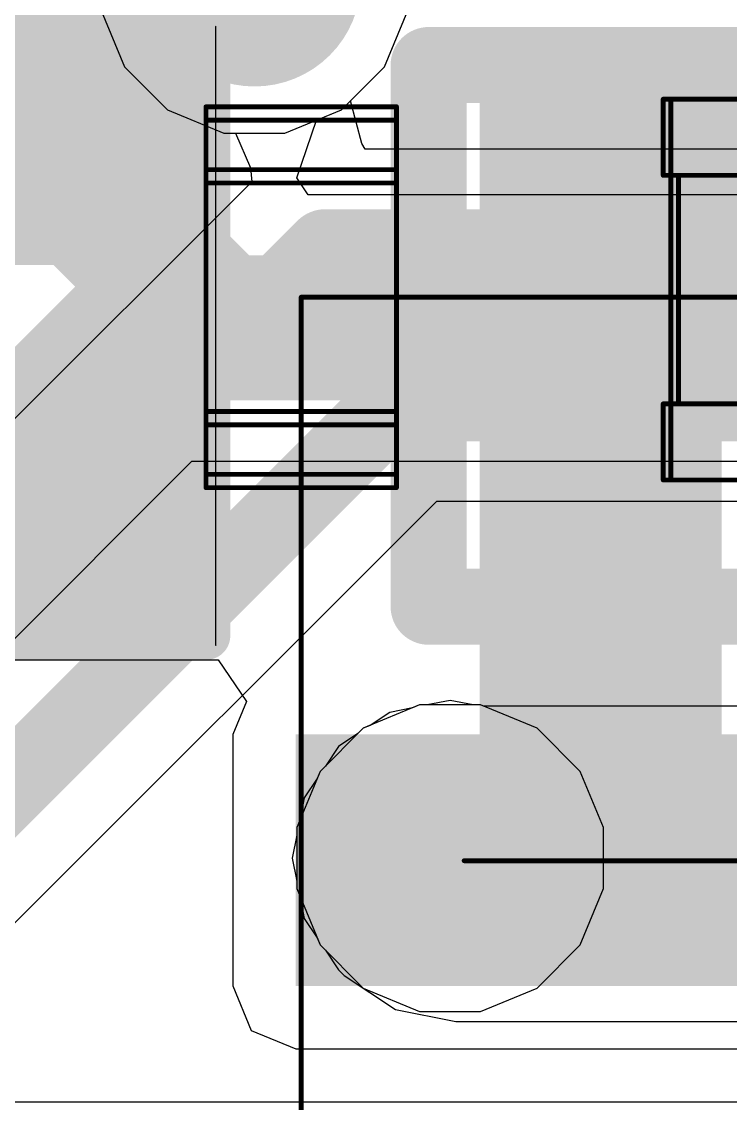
# Model space of a CAD drawing. Header units: inches. Extents: x 0 to 323, y -26 to 38.
# Drawn here: x 11.016 to 12.875, y 0.2 to 3.041 of the extents above; entities that cross this region are included whole.
import ezdxf

# ---------------------------------------------------------------- set-up
doc = ezdxf.new("R2010")
doc.units = ezdxf.units.IN
for name, color, linetype in [('Bottom Layer', 5, 'Continuous'), ('Bottom Solder', 6, 'Continuous'), ('Drill Drawing', 1, 'Continuous'), ('GND', 76, 'Continuous'), ('Mechanical 3', 76, 'Continuous'), ('Power', 16, 'Continuous'), ('Top Layer', 1, 'Continuous'), ('Top Overlay', 2, 'Continuous'), ('Top Paste', 8, 'Continuous'), ('Top Solder', 216, 'Continuous'), ('Via Holes', 16, 'Continuous')]:
    doc.layers.add(name, color=color, linetype=linetype)

# ---------------------------------------------------------------- blocks, each defined once
blk = doc.blocks.new('R___0402_24')
at = {"layer": 'Top Layer'}
for points in [[(-0.6985, -0.3175), (-0.6985, 0.3175), (-0.2413, 0.3175), (-0.2413, -0.3175)], [(0.2413, -0.3175), (0.2413, 0.3175), (0.6985, 0.3175), (0.6985, -0.3175)]]:
    blk.add_hatch(color=1, dxfattribs=at).paths.add_polyline_path(points)
at = {"layer": 'Top Paste'}
for points in [[(-0.6985, -0.3175), (-0.6985, 0.3175), (-0.2413, 0.3175), (-0.2413, -0.3175)], [(0.2413, -0.3175), (0.2413, 0.3175), (0.6985, 0.3175), (0.6985, -0.3175)]]:
    blk.add_hatch(color=8, dxfattribs=at).paths.add_polyline_path(points)
at = {"layer": 'Top Solder'}
for points in [[(-0.7535, -0.3725), (-0.7535, 0.3725), (-0.1863, 0.3725), (-0.1863, -0.3725)], [(0.1863, -0.3725), (0.1863, 0.3725), (0.7535, 0.3725), (0.7535, -0.3725)]]:
    blk.add_hatch(color=216, dxfattribs=at).paths.add_polyline_path(points)
at = {"layer": 'Top Overlay'}
for points in [[(-0.7874, 0.4064, 0.127, 0.127, 0), (-0.7874, -0.4064, 0.127, 0.127, 0)], [(-0.7874, 0.4064, 0.127, 0.127, 0), (0.7874, 0.4064, 0.127, 0.127, 0)], [(0.7874, 0.4064, 0.127, 0.127, 0), (0.7874, -0.4064, 0.127, 0.127, 0)], [(-0.7874, -0.4064, 0.127, 0.127, 0), (0.7874, -0.4064, 0.127, 0.127, 0)], [(-0.8128, -0.4318, 0.00323, 0.00323, 0), (0.8128, -0.4318, 0.00323, 0.00323, 0)]]:
    blk.add_lwpolyline(points, format="xyseb", dxfattribs=at)
for points in [[(-0.8191, 0.4064, 0.0635, 0.0635, 1), (-0.7556, 0.4064, 0.0635, 0.0635, 1)], [(-0.8191, 0.4064, 0.0635, 0.0635, 1), (-0.7556, 0.4064, 0.0635, 0.0635, 1)], [(0.7556, 0.4064, 0.0635, 0.0635, 1), (0.8191, 0.4064, 0.0635, 0.0635, 1)], [(0.7556, 0.4064, 0.0635, 0.0635, 1), (0.8191, 0.4064, 0.0635, 0.0635, 1)], [(-0.8191, -0.4064, 0.0635, 0.0635, 1), (-0.7556, -0.4064, 0.0635, 0.0635, 1)], [(-0.8191, -0.4064, 0.0635, 0.0635, 1), (-0.7556, -0.4064, 0.0635, 0.0635, 1)], [(0.7556, -0.4064, 0.0635, 0.0635, 1), (0.8191, -0.4064, 0.0635, 0.0635, 1)], [(0.7556, -0.4064, 0.0635, 0.0635, 1), (0.8191, -0.4064, 0.0635, 0.0635, 1)], [(-0.8136, -0.4318, 0.00161, 0.00161, 1), (-0.812, -0.4318, 0.00161, 0.00161, 1)], [(0.812, -0.4318, 0.00161, 0.00161, 1), (0.8136, -0.4318, 0.00161, 0.00161, 1)]]:
    blk.add_lwpolyline(points, format="xyseb", close=True, dxfattribs=at)
blk = doc.blocks.new('IND_0402_28')
at = {"layer": 'Top Layer'}
for points in [[(-0.55, 0.3), (-0.15, 0.3), (-0.15, -0.3), (-0.55, -0.3)], [(0.15, 0.3), (0.55, 0.3), (0.55, -0.3), (0.15, -0.3)]]:
    blk.add_hatch(color=1, dxfattribs=at).paths.add_polyline_path(points)
at = {"layer": 'Top Paste'}
for points in [[(-0.55, 0.3), (-0.15, 0.3), (-0.15, -0.3), (-0.55, -0.3)], [(0.15, 0.3), (0.55, 0.3), (0.55, -0.3), (0.15, -0.3)]]:
    blk.add_hatch(color=8, dxfattribs=at).paths.add_polyline_path(points)
at = {"layer": 'Top Solder'}
for points in [[(-0.55, 0.3), (-0.15, 0.3), (-0.15, -0.3), (-0.55, -0.3)], [(0.15, 0.3), (0.55, 0.3), (0.55, -0.3), (0.15, -0.3)]]:
    blk.add_hatch(color=216, dxfattribs=at).paths.add_polyline_path(points)
at = {"layer": 'Top Overlay'}
for points in [[(-0.7112, -0.4572, 0.2, 0.2, 0), (-0.7112, 0.4572, 0.2, 0.2, 0)], [(-0.3048, 0.4572, 0.2, 0.2, 0), (-0.7112, 0.4572, 0.2, 0.2, 0)], [(0.7112, 0.4572, 0.2, 0.2, 0), (-0.3048, 0.4572, 0.2, 0.2, 0)], [(0.7112, -0.4572, 0.2, 0.2, 0), (0.7112, 0.4572, 0.2, 0.2, 0)], [(-0.3048, -0.4572, 0.2, 0.2, 0), (-0.7112, -0.4572, 0.2, 0.2, 0)], [(0.7112, -0.4572, 0.2, 0.2, 0), (-0.3048, -0.4572, 0.2, 0.2, 0)]]:
    blk.add_lwpolyline(points, format="xyseb", dxfattribs=at)
for points in [[(-0.7612, 0.4572, 0.1, 0.1, 1), (-0.6612, 0.4572, 0.1, 0.1, 1)], [(-0.7612, 0.4572, 0.1, 0.1, 1), (-0.6612, 0.4572, 0.1, 0.1, 1)], [(-0.3548, 0.4572, 0.1, 0.1, 1), (-0.2548, 0.4572, 0.1, 0.1, 1)], [(-0.3548, 0.4572, 0.1, 0.1, 1), (-0.2548, 0.4572, 0.1, 0.1, 1)], [(0.6612, 0.4572, 0.1, 0.1, 1), (0.7612, 0.4572, 0.1, 0.1, 1)], [(0.6612, 0.4572, 0.1, 0.1, 1), (0.7612, 0.4572, 0.1, 0.1, 1)], [(-0.7612, -0.4572, 0.1, 0.1, 1), (-0.6612, -0.4572, 0.1, 0.1, 1)], [(-0.7612, -0.4572, 0.1, 0.1, 1), (-0.6612, -0.4572, 0.1, 0.1, 1)], [(-0.3548, -0.4572, 0.1, 0.1, 1), (-0.2548, -0.4572, 0.1, 0.1, 1)], [(-0.3548, -0.4572, 0.1, 0.1, 1), (-0.2548, -0.4572, 0.1, 0.1, 1)], [(0.6612, -0.4572, 0.1, 0.1, 1), (0.7612, -0.4572, 0.1, 0.1, 1)], [(0.6612, -0.4572, 0.1, 0.1, 1), (0.7612, -0.4572, 0.1, 0.1, 1)]]:
    blk.add_lwpolyline(points, format="xyseb", close=True, dxfattribs=at)

msp = doc.modelspace()

# ---------------------------------------------------------------- hatches: boundary and pattern name
at = {"layer": 'Bottom Layer'}
h = msp.add_hatch(color=5, dxfattribs=at)
edge = h.paths.add_edge_path()
edge.add_arc((11.6266, 3.1496), 0.25, 0, 360)
h = msp.add_hatch(color=5, dxfattribs=at)
edge = h.paths.add_edge_path()
edge.add_arc((12.14, 0.8436), 0.25, 0, 360)
at = {"layer": 'Bottom Solder'}
h = msp.add_hatch(color=6, dxfattribs=at)
edge = h.paths.add_edge_path()
edge.add_arc((11.6266, 3.1496), 0.15, 0, 360)
h = msp.add_hatch(color=6, dxfattribs=at)
edge = h.paths.add_edge_path()
edge.add_arc((12.14, 0.8436), 0.15, 0, 360)
at = {"layer": 'GND'}
h = msp.add_hatch(color=76, dxfattribs=at)
edge = h.paths.add_edge_path()
edge.add_arc((11.6266, 3.1496), 0.25, 0, 360)
h = msp.add_hatch(color=76, dxfattribs=at)
edge = h.paths.add_edge_path()
edge.add_arc((12.14, 0.8436), 0.25, 0, 360)
at = {"layer": 'Power'}
h = msp.add_hatch(color=16, dxfattribs=at)
edge = h.paths.add_edge_path()
edge.add_arc((11.6266, 3.1496), 0.25, 0, 360)
h = msp.add_hatch(color=16, dxfattribs=at)
edge = h.paths.add_edge_path()
edge.add_arc((12.14, 0.8436), 0.25, 0, 360)
at = {"layer": 'Top Layer'}
h = msp.add_hatch(color=1, dxfattribs=at)
edge = h.paths.add_edge_path()
edge.add_arc((11.6266, 3.1496), 0.25, 0, 360)
for points in [[(12.2174, 2.3622), (13.9954, 2.3622), (13.9954, 3.0068), (12.2174, 3.0068)], [(12.2174, 2.0828), (12.2174, 0.5842), (12.8524, 0.5842), (12.8524, 2.0828)], [(13.5128, 1.1684), (11.7348, 1.1684), (11.7348, 0.508), (13.5128, 0.508)]]:
    msp.add_hatch(color=1, dxfattribs=at).paths.add_polyline_path(points)
h = msp.add_hatch(color=1, dxfattribs=at)
edge = h.paths.add_edge_path()
edge.add_arc((12.14, 0.8436), 0.25, 0, 360)
at = {"layer": 'Top Solder'}
h = msp.add_hatch(color=216, dxfattribs=at)
edge = h.paths.add_edge_path()
edge.add_arc((11.6266, 3.1496), 0.15, 0, 360)
h = msp.add_hatch(color=216, dxfattribs=at)
edge = h.paths.add_edge_path()
edge.add_arc((12.14, 0.8436), 0.15, 0, 360)
at = {"layer": 'Via Holes'}
h = msp.add_hatch(color=7, dxfattribs=at)
edge = h.paths.add_edge_path()
edge.add_arc((11.6266, 3.1496), 0.15, 0, 360)
h = msp.add_hatch(color=7, dxfattribs=at)
edge = h.paths.add_edge_path()
edge.add_arc((12.14, 0.8436), 0.15, 0, 360)

# ---------------------------------------------------------------- linework, layer by layer
at = {"layer": 'Bottom Layer'}
for p, q in [((11.9677, 2.9217), (12.029, 3.0696)), ((11.8545, 2.8085), (11.9677, 2.9217)), ((11.7895, 2.7815), (11.8545, 2.8085)), ((11.7381, 2.6299), (11.7895, 2.7815)), ((11.7676, 2.5857), (11.7381, 2.6299)), ((20.3022, 2.5857), (11.7676, 2.5857)), ((10.172, 0.5964), (11.4621, 1.8865)), ((11.4621, 1.8865), (13.8184, 1.8865)), ((12.06, 1.246), (11.9121, 1.1848)), ((12.2201, 1.246), (12.06, 1.246)), ((12.368, 1.1848), (12.2201, 1.246)), ((11.9121, 1.1848), (11.7989, 1.0716)), ((12.4812, 1.0716), (12.368, 1.1848)), ((11.7989, 1.0716), (11.7376, 0.9237)), ((12.5424, 0.9237), (12.4812, 1.0716)), ((11.7376, 0.9237), (11.7376, 0.7636)), ((12.5424, 0.7636), (12.5424, 0.9237)), ((11.7376, 0.7636), (11.7989, 0.6157)), ((12.4812, 0.6157), (12.5424, 0.7636)), ((11.7989, 0.6157), (11.9121, 0.5025)), ((12.368, 0.5025), (12.4812, 0.6157)), ((11.9121, 0.5025), (12.06, 0.4412)), ((12.2201, 0.4412), (12.368, 0.5025)), ((12.06, 0.4412), (12.2201, 0.4412)), ((21.7238, 0.2032), (8.3343, 0.2032))]:
    msp.add_line(p, q, dxfattribs=at)
for points in [[(10.6106, 3.1596, 0.381, 0.381, 0), (11.5341, 2.2361, 0.381, 0.381, 0)], [(9.9248, 0.8436, 0.381, 0.381, 0), (11.3173, 2.2361, 0.381, 0.381, 0)], [(11.3173, 2.2361, 0.381, 0.381, 0), (11.5341, 2.2361, 0.381, 0.381, 0)], [(11.5341, 2.2361, 0.381, 0.381, 0), (20.3022, 2.2361, 0.381, 0.381, 0)]]:
    msp.add_lwpolyline(points, format="xyseb", dxfattribs=at)
for points in [[(11.222, 2.2361, 0.1905, 0.1905, 1), (11.4125, 2.2361, 0.1905, 0.1905, 1)], [(11.222, 2.2361, 0.1905, 0.1905, 1), (11.4125, 2.2361, 0.1905, 0.1905, 1)], [(11.4388, 2.2361, 0.1905, 0.1905, 1), (11.6293, 2.2361, 0.1905, 0.1905, 1)], [(11.4388, 2.2361, 0.1905, 0.1905, 1), (11.6293, 2.2361, 0.1905, 0.1905, 1)], [(11.4388, 2.2361, 0.1905, 0.1905, 1), (11.6293, 2.2361, 0.1905, 0.1905, 1)]]:
    msp.add_lwpolyline(points, format="xyseb", close=True, dxfattribs=at)
at = {"layer": 'Drill Drawing'}
for points in [[(11.8806, 3.1496, 0.0508, 0.0508, 1), (11.3726, 3.1496, 0.0508, 0.0508, 1)], [(12.394, 0.8436, 0.0508, 0.0508, 1), (11.886, 0.8436, 0.0508, 0.0508, 1)], [(11.8733, 0.8436, 0.0254, 0.0254, 1), (11.8987, 0.8436, 0.0254, 0.0254, 1)], [(12.3813, 0.8436, 0.0254, 0.0254, 1), (12.4067, 0.8436, 0.0254, 0.0254, 1)]]:
    msp.add_lwpolyline(points, format="xyseb", close=True, dxfattribs=at)
at = {"layer": 'GND'}
for p, q in [((11.2242, 3.0696), (11.2855, 2.9217)), ((11.9677, 2.9217), (12.029, 3.0696)), ((11.2855, 2.9217), (11.3986, 2.8085)), ((11.8545, 2.8085), (11.9677, 2.9217)), ((11.3986, 2.8085), (11.5465, 2.7472)), ((11.7066, 2.7472), (11.8545, 2.8085)), ((11.5465, 2.7472), (11.7066, 2.7472)), ((12.06, 1.246), (11.9121, 1.1848)), ((12.2201, 1.246), (12.06, 1.246)), ((12.368, 1.1848), (12.2201, 1.246)), ((11.9121, 1.1848), (11.7989, 1.0716)), ((12.4812, 1.0716), (12.368, 1.1848)), ((11.7989, 1.0716), (11.7376, 0.9237)), ((12.5424, 0.9237), (12.4812, 1.0716)), ((11.7376, 0.9237), (11.7376, 0.7636)), ((12.5424, 0.7636), (12.5424, 0.9237)), ((11.7376, 0.7636), (11.7989, 0.6157)), ((12.4812, 0.6157), (12.5424, 0.7636)), ((11.7989, 0.6157), (11.9121, 0.5025)), ((12.368, 0.5025), (12.4812, 0.6157)), ((11.9121, 0.5025), (12.06, 0.4412)), ((12.2201, 0.4412), (12.368, 0.5025)), ((12.06, 0.4412), (12.2201, 0.4412)), ((37.7698, 0.2032), (0.2032, 0.2032))]:
    msp.add_line(p, q, dxfattribs=at)
at = {"layer": 'Mechanical 3'}
for points in [[(12.6992, 2.8368, 0.0127, 0.0127, 0), (12.7192, 2.8368, 0.0127, 0.0127, 0)], [(12.6992, 2.6368, 0.0127, 0.0127, 0), (12.6992, 2.8368, 0.0127, 0.0127, 0)], [(12.7192, 2.8368, 0.0127, 0.0127, 0), (13.1792, 2.8368, 0.0127, 0.0127, 0)], [(12.7192, 1.8368, 0.0127, 0.0127, 0), (12.7192, 2.8368, 0.0127, 0.0127, 0)], [(11.4992, 2.7818, 0.0127, 0.0127, 0), (11.4992, 2.8168, 0.0127, 0.0127, 0)], [(11.4992, 2.8168, 0.0127, 0.0127, 0), (11.9992, 2.8168, 0.0127, 0.0127, 0)], [(11.9992, 2.7818, 0.0127, 0.0127, 0), (11.9992, 2.8168, 0.0127, 0.0127, 0)], [(11.4992, 2.6518, 0.0127, 0.0127, 0), (11.4992, 2.7818, 0.0127, 0.0127, 0)], [(11.4992, 2.7818, 0.0127, 0.0127, 0), (11.9992, 2.7818, 0.0127, 0.0127, 0)], [(11.9992, 2.6518, 0.0127, 0.0127, 0), (11.9992, 2.7818, 0.0127, 0.0127, 0)], [(11.4992, 2.6168, 0.0127, 0.0127, 0), (11.4992, 2.6518, 0.0127, 0.0127, 0)], [(11.4992, 2.6518, 0.0127, 0.0127, 0), (11.9992, 2.6518, 0.0127, 0.0127, 0)], [(11.9992, 2.6168, 0.0127, 0.0127, 0), (11.9992, 2.6518, 0.0127, 0.0127, 0)], [(12.6992, 2.6368, 0.0127, 0.0127, 0), (12.7192, 2.6368, 0.0127, 0.0127, 0)], [(12.7192, 2.6368, 0.0127, 0.0127, 0), (13.1792, 2.6368, 0.0127, 0.0127, 0)], [(12.7392, 2.0368, 0.0127, 0.0127, 0), (12.7392, 2.6368, 0.0127, 0.0127, 0)], [(11.4992, 2.0168, 0.0127, 0.0127, 0), (11.4992, 2.6168, 0.0127, 0.0127, 0)], [(11.4992, 2.6168, 0.0127, 0.0127, 0), (11.9992, 2.6168, 0.0127, 0.0127, 0)], [(11.9992, 2.0168, 0.0127, 0.0127, 0), (11.9992, 2.6168, 0.0127, 0.0127, 0)], [(11.7492, 2.3168, 0.0127, 0.0127, 0), (19.6939, 2.3168, 0.0127, 0.0127, 0)], [(11.7492, 2.3168, 0.0127, 0.0127, 0), (19.6939, 2.3168, 0.0127, 0.0127, 0)], [(11.7492, -1.6556, 0.0127, 0.0127, 0), (11.7492, 2.3168, 0.0127, 0.0127, 0)], [(11.7492, -1.6556, 0.0127, 0.0127, 0), (11.7492, 2.3168, 0.0127, 0.0127, 0)], [(11.4992, 1.9818, 0.0127, 0.0127, 0), (11.4992, 2.0168, 0.0127, 0.0127, 0)], [(11.4992, 2.0168, 0.0127, 0.0127, 0), (11.9992, 2.0168, 0.0127, 0.0127, 0)], [(11.9992, 1.9818, 0.0127, 0.0127, 0), (11.9992, 2.0168, 0.0127, 0.0127, 0)], [(12.6992, 1.8368, 0.0127, 0.0127, 0), (12.6992, 2.0368, 0.0127, 0.0127, 0)], [(12.6992, 2.0368, 0.0127, 0.0127, 0), (12.7192, 2.0368, 0.0127, 0.0127, 0)], [(12.7192, 2.0368, 0.0127, 0.0127, 0), (13.1792, 2.0368, 0.0127, 0.0127, 0)], [(11.4992, 1.9818, 0.0127, 0.0127, 0), (11.9992, 1.9818, 0.0127, 0.0127, 0)], [(11.4992, 1.8518, 0.0127, 0.0127, 0), (11.4992, 1.9818, 0.0127, 0.0127, 0)], [(11.9992, 1.8518, 0.0127, 0.0127, 0), (11.9992, 1.9818, 0.0127, 0.0127, 0)], [(11.4992, 1.8518, 0.0127, 0.0127, 0), (11.9992, 1.8518, 0.0127, 0.0127, 0)], [(11.4992, 1.8168, 0.0127, 0.0127, 0), (11.4992, 1.8518, 0.0127, 0.0127, 0)], [(11.9992, 1.8168, 0.0127, 0.0127, 0), (11.9992, 1.8518, 0.0127, 0.0127, 0)], [(11.4992, 1.8168, 0.0127, 0.0127, 0), (11.9992, 1.8168, 0.0127, 0.0127, 0)], [(12.6992, 1.8368, 0.0127, 0.0127, 0), (12.7192, 1.8368, 0.0127, 0.0127, 0)], [(12.7192, 1.8368, 0.0127, 0.0127, 0), (13.1792, 1.8368, 0.0127, 0.0127, 0)], [(12.1768, 0.8368, 0.0127, 0.0127, 0), (16.1492, 0.8368, 0.0127, 0.0127, 0)], [(12.1768, 0.8368, 0.0127, 0.0127, 0), (16.1492, 0.8368, 0.0127, 0.0127, 0)]]:
    msp.add_lwpolyline(points, format="xyseb", dxfattribs=at)
for points in [[(12.696, 2.8368, 0.00635, 0.00635, 1), (12.7024, 2.8368, 0.00635, 0.00635, 1)], [(12.696, 2.8368, 0.00635, 0.00635, 1), (12.7024, 2.8368, 0.00635, 0.00635, 1)], [(12.716, 2.8368, 0.00635, 0.00635, 1), (12.7224, 2.8368, 0.00635, 0.00635, 1)], [(12.716, 2.8368, 0.00635, 0.00635, 1), (12.7224, 2.8368, 0.00635, 0.00635, 1)], [(12.716, 2.8368, 0.00635, 0.00635, 1), (12.7224, 2.8368, 0.00635, 0.00635, 1)], [(11.496, 2.8168, 0.00635, 0.00635, 1), (11.5024, 2.8168, 0.00635, 0.00635, 1)], [(11.496, 2.8168, 0.00635, 0.00635, 1), (11.5024, 2.8168, 0.00635, 0.00635, 1)], [(11.996, 2.8168, 0.00635, 0.00635, 1), (12.0024, 2.8168, 0.00635, 0.00635, 1)], [(11.996, 2.8168, 0.00635, 0.00635, 1), (12.0024, 2.8168, 0.00635, 0.00635, 1)], [(11.496, 2.7818, 0.00635, 0.00635, 1), (11.5024, 2.7818, 0.00635, 0.00635, 1)], [(11.496, 2.7818, 0.00635, 0.00635, 1), (11.5024, 2.7818, 0.00635, 0.00635, 1)], [(11.496, 2.7818, 0.00635, 0.00635, 1), (11.5024, 2.7818, 0.00635, 0.00635, 1)], [(11.996, 2.7818, 0.00635, 0.00635, 1), (12.0024, 2.7818, 0.00635, 0.00635, 1)], [(11.996, 2.7818, 0.00635, 0.00635, 1), (12.0024, 2.7818, 0.00635, 0.00635, 1)], [(11.996, 2.7818, 0.00635, 0.00635, 1), (12.0024, 2.7818, 0.00635, 0.00635, 1)], [(11.496, 2.6518, 0.00635, 0.00635, 1), (11.5024, 2.6518, 0.00635, 0.00635, 1)], [(11.496, 2.6518, 0.00635, 0.00635, 1), (11.5024, 2.6518, 0.00635, 0.00635, 1)], [(11.496, 2.6518, 0.00635, 0.00635, 1), (11.5024, 2.6518, 0.00635, 0.00635, 1)], [(11.996, 2.6518, 0.00635, 0.00635, 1), (12.0024, 2.6518, 0.00635, 0.00635, 1)], [(11.996, 2.6518, 0.00635, 0.00635, 1), (12.0024, 2.6518, 0.00635, 0.00635, 1)], [(11.996, 2.6518, 0.00635, 0.00635, 1), (12.0024, 2.6518, 0.00635, 0.00635, 1)], [(12.696, 2.6368, 0.00635, 0.00635, 1), (12.7024, 2.6368, 0.00635, 0.00635, 1)], [(12.696, 2.6368, 0.00635, 0.00635, 1), (12.7024, 2.6368, 0.00635, 0.00635, 1)], [(12.716, 2.6368, 0.00635, 0.00635, 1), (12.7224, 2.6368, 0.00635, 0.00635, 1)], [(12.716, 2.6368, 0.00635, 0.00635, 1), (12.7224, 2.6368, 0.00635, 0.00635, 1)], [(12.736, 2.6368, 0.00635, 0.00635, 1), (12.7424, 2.6368, 0.00635, 0.00635, 1)], [(11.496, 2.6168, 0.00635, 0.00635, 1), (11.5024, 2.6168, 0.00635, 0.00635, 1)], [(11.496, 2.6168, 0.00635, 0.00635, 1), (11.5024, 2.6168, 0.00635, 0.00635, 1)], [(11.496, 2.6168, 0.00635, 0.00635, 1), (11.5024, 2.6168, 0.00635, 0.00635, 1)], [(11.996, 2.6168, 0.00635, 0.00635, 1), (12.0024, 2.6168, 0.00635, 0.00635, 1)], [(11.996, 2.6168, 0.00635, 0.00635, 1), (12.0024, 2.6168, 0.00635, 0.00635, 1)], [(11.996, 2.6168, 0.00635, 0.00635, 1), (12.0024, 2.6168, 0.00635, 0.00635, 1)], [(11.746, 2.3168, 0.00635, 0.00635, 1), (11.7524, 2.3168, 0.00635, 0.00635, 1)], [(11.746, 2.3168, 0.00635, 0.00635, 1), (11.7524, 2.3168, 0.00635, 0.00635, 1)], [(11.746, 2.3168, 0.00635, 0.00635, 1), (11.7524, 2.3168, 0.00635, 0.00635, 1)], [(11.746, 2.3168, 0.00635, 0.00635, 1), (11.7524, 2.3168, 0.00635, 0.00635, 1)], [(11.7524, 2.3168, 0.00635, 0.00635, 1), (11.746, 2.3168, 0.00635, 0.00635, 1)], [(11.7524, 2.3168, 0.00635, 0.00635, 1), (11.746, 2.3168, 0.00635, 0.00635, 1)], [(11.7444, 2.3168, 0.00317, 0.00317, 1), (11.7476, 2.3168, 0.00317, 0.00317, 1)], [(11.7444, 2.3168, 0.00317, 0.00317, 1), (11.7476, 2.3168, 0.00317, 0.00317, 1)], [(11.7508, 2.3168, 0.00317, 0.00317, 1), (11.754, 2.3168, 0.00317, 0.00317, 1)], [(11.7508, 2.3168, 0.00317, 0.00317, 1), (11.754, 2.3168, 0.00317, 0.00317, 1)], [(11.496, 2.0168, 0.00635, 0.00635, 1), (11.5024, 2.0168, 0.00635, 0.00635, 1)], [(11.496, 2.0168, 0.00635, 0.00635, 1), (11.5024, 2.0168, 0.00635, 0.00635, 1)], [(11.496, 2.0168, 0.00635, 0.00635, 1), (11.5024, 2.0168, 0.00635, 0.00635, 1)], [(11.996, 2.0168, 0.00635, 0.00635, 1), (12.0024, 2.0168, 0.00635, 0.00635, 1)], [(11.996, 2.0168, 0.00635, 0.00635, 1), (12.0024, 2.0168, 0.00635, 0.00635, 1)], [(11.996, 2.0168, 0.00635, 0.00635, 1), (12.0024, 2.0168, 0.00635, 0.00635, 1)], [(12.696, 2.0368, 0.00635, 0.00635, 1), (12.7024, 2.0368, 0.00635, 0.00635, 1)], [(12.696, 2.0368, 0.00635, 0.00635, 1), (12.7024, 2.0368, 0.00635, 0.00635, 1)], [(12.716, 2.0368, 0.00635, 0.00635, 1), (12.7224, 2.0368, 0.00635, 0.00635, 1)], [(12.716, 2.0368, 0.00635, 0.00635, 1), (12.7224, 2.0368, 0.00635, 0.00635, 1)], [(12.736, 2.0368, 0.00635, 0.00635, 1), (12.7424, 2.0368, 0.00635, 0.00635, 1)], [(11.496, 1.9818, 0.00635, 0.00635, 1), (11.5024, 1.9818, 0.00635, 0.00635, 1)], [(11.496, 1.9818, 0.00635, 0.00635, 1), (11.5024, 1.9818, 0.00635, 0.00635, 1)], [(11.496, 1.9818, 0.00635, 0.00635, 1), (11.5024, 1.9818, 0.00635, 0.00635, 1)], [(11.996, 1.9818, 0.00635, 0.00635, 1), (12.0024, 1.9818, 0.00635, 0.00635, 1)], [(11.996, 1.9818, 0.00635, 0.00635, 1), (12.0024, 1.9818, 0.00635, 0.00635, 1)], [(11.996, 1.9818, 0.00635, 0.00635, 1), (12.0024, 1.9818, 0.00635, 0.00635, 1)], [(11.496, 1.8518, 0.00635, 0.00635, 1), (11.5024, 1.8518, 0.00635, 0.00635, 1)], [(11.496, 1.8518, 0.00635, 0.00635, 1), (11.5024, 1.8518, 0.00635, 0.00635, 1)], [(11.496, 1.8518, 0.00635, 0.00635, 1), (11.5024, 1.8518, 0.00635, 0.00635, 1)], [(11.996, 1.8518, 0.00635, 0.00635, 1), (12.0024, 1.8518, 0.00635, 0.00635, 1)], [(11.996, 1.8518, 0.00635, 0.00635, 1), (12.0024, 1.8518, 0.00635, 0.00635, 1)], [(11.996, 1.8518, 0.00635, 0.00635, 1), (12.0024, 1.8518, 0.00635, 0.00635, 1)], [(11.496, 1.8168, 0.00635, 0.00635, 1), (11.5024, 1.8168, 0.00635, 0.00635, 1)], [(11.496, 1.8168, 0.00635, 0.00635, 1), (11.5024, 1.8168, 0.00635, 0.00635, 1)], [(11.996, 1.8168, 0.00635, 0.00635, 1), (12.0024, 1.8168, 0.00635, 0.00635, 1)], [(11.996, 1.8168, 0.00635, 0.00635, 1), (12.0024, 1.8168, 0.00635, 0.00635, 1)], [(12.696, 1.8368, 0.00635, 0.00635, 1), (12.7024, 1.8368, 0.00635, 0.00635, 1)], [(12.696, 1.8368, 0.00635, 0.00635, 1), (12.7024, 1.8368, 0.00635, 0.00635, 1)], [(12.716, 1.8368, 0.00635, 0.00635, 1), (12.7224, 1.8368, 0.00635, 0.00635, 1)], [(12.716, 1.8368, 0.00635, 0.00635, 1), (12.7224, 1.8368, 0.00635, 0.00635, 1)], [(12.716, 1.8368, 0.00635, 0.00635, 1), (12.7224, 1.8368, 0.00635, 0.00635, 1)], [(12.1736, 0.8368, 0.00635, 0.00635, 1), (12.18, 0.8368, 0.00635, 0.00635, 1)], [(12.1736, 0.8368, 0.00635, 0.00635, 1), (12.18, 0.8368, 0.00635, 0.00635, 1)]]:
    msp.add_lwpolyline(points, format="xyseb", close=True, dxfattribs=at)
at = {"layer": 'Power'}
for p, q in [((11.2242, 3.0696), (11.2855, 2.9217)), ((11.9677, 2.9217), (12.029, 3.0696)), ((11.2855, 2.9217), (11.3986, 2.8085)), ((11.8785, 2.8324), (11.9677, 2.9217)), ((11.9083, 2.7202), (11.8785, 2.8324)), ((11.3986, 2.8085), (11.5465, 2.7472)), ((11.5465, 2.7472), (11.5764, 2.7472)), ((11.5764, 2.7472), (11.6157, 2.6566)), ((11.9174, 2.7054), (11.9083, 2.7202)), ((19.2566, 2.7054), (11.9174, 2.7054)), ((11.6157, 2.6566), (11.6192, 2.6202)), ((11.6192, 2.6202), (10.5106, 1.5116)), ((10.9741, 0.6504), (12.1048, 1.781)), ((12.1048, 1.781), (13.7295, 1.781)), ((12.14, 1.258), (12.0799, 1.246)), ((12.2002, 1.246), (12.14, 1.258)), ((11.9814, 1.2265), (11.9305, 1.1924)), ((12.0416, 1.2384), (11.9814, 1.2265)), ((12.06, 1.246), (12.0416, 1.2384)), ((12.0799, 1.246), (12.06, 1.246)), ((12.2201, 1.246), (12.2002, 1.246)), ((12.2272, 1.2431), (12.2201, 1.246)), ((13.7229, 1.2431), (12.2272, 1.2431)), ((11.898, 1.1707), (11.847, 1.1366)), ((11.9121, 1.1848), (11.898, 1.1707)), ((11.9305, 1.1924), (11.9121, 1.1848)), ((11.847, 1.1366), (11.8129, 1.0856)), ((11.8129, 1.0856), (11.7989, 1.0716)), ((11.7913, 1.0532), (11.7572, 1.0022)), ((11.7989, 1.0716), (11.7913, 1.0532)), ((11.7572, 1.0022), (11.7452, 0.9421)), ((11.7452, 0.9421), (11.7376, 0.9237)), ((11.7376, 0.9237), (11.7376, 0.9038)), ((11.7376, 0.9038), (11.7257, 0.8436)), ((11.7257, 0.8436), (11.7376, 0.7835)), ((11.7376, 0.7835), (11.7376, 0.7636)), ((11.7376, 0.7636), (11.7452, 0.7452)), ((11.7452, 0.7452), (11.7572, 0.6851)), ((11.7572, 0.6851), (11.7913, 0.6341)), ((11.7913, 0.6341), (11.7989, 0.6157)), ((11.7989, 0.6157), (11.8129, 0.6016)), ((11.8129, 0.6016), (11.847, 0.5506)), ((11.847, 0.5506), (11.8619, 0.5357)), ((11.8619, 0.5357), (11.9964, 0.4459)), ((11.9964, 0.4459), (12.1549, 0.4144)), ((12.1549, 0.4144), (17.4332, 0.4144)), ((37.7698, 0.2032), (0.2032, 0.2032))]:
    msp.add_line(p, q, dxfattribs=at)
for points in [[(10.6189, 1.25, 0.2083, 0.2083, 0), (11.8127, 2.4438, 0.2083, 0.2083, 0)], [(11.8127, 2.4438, 0.2083, 0.2083, 0), (17.5409, 2.4438, 0.2083, 0.2083, 0)], [(10.7892, 0.8353, 0.2083, 0.2083, 0), (11.9965, 2.0426, 0.2083, 0.2083, 0)], [(11.9965, 2.0426, 0.2083, 0.2083, 0), (23.5257, 2.0426, 0.2083, 0.2083, 0)], [(12.14, 0.8436, 0.508, 0.508, 0), (12.1549, 0.8287, 0.508, 0.508, 0)], [(12.1549, 0.8287, 0.508, 0.508, 0), (17.5055, 0.8287, 0.508, 0.508, 0)]]:
    msp.add_lwpolyline(points, format="xyseb", dxfattribs=at)
for points in [[(11.7606, 2.4438, 0.1041, 0.1041, 1), (11.8648, 2.4438, 0.1041, 0.1041, 1)], [(11.7606, 2.4438, 0.1041, 0.1041, 1), (11.8648, 2.4438, 0.1041, 0.1041, 1)], [(11.9444, 2.0426, 0.1041, 0.1041, 1), (12.0485, 2.0426, 0.1041, 0.1041, 1)], [(11.9444, 2.0426, 0.1041, 0.1041, 1), (12.0485, 2.0426, 0.1041, 0.1041, 1)], [(12.013, 0.8436, 0.254, 0.254, 1), (12.267, 0.8436, 0.254, 0.254, 1)], [(12.0279, 0.8287, 0.254, 0.254, 1), (12.2819, 0.8287, 0.254, 0.254, 1)], [(12.0279, 0.8287, 0.254, 0.254, 1), (12.2819, 0.8287, 0.254, 0.254, 1)]]:
    msp.add_lwpolyline(points, format="xyseb", close=True, dxfattribs=at)
at = {"layer": 'Top Layer'}
for p, q in [((10.6233, 1.3643), (11.5315, 1.3643)), ((11.5315, 1.3643), (11.6057, 1.255)), ((11.6057, 1.255), (11.5698, 1.1684)), ((11.5698, 1.1684), (11.5698, 0.508)), ((11.5698, 0.508), (11.6182, 0.3914)), ((11.6182, 0.3914), (11.7348, 0.343)), ((11.7348, 0.343), (13.5128, 0.343)), ((13.7609, 0.2032), (0.2032, 0.2032))]:
    msp.add_line(p, q, dxfattribs=at)
for points in [[(11.3037, 2.8067, 0.15, 0.15, 0), (11.6266, 3.1296, 0.15, 0.15, 0)], [(11.2583, 2.8067, 0.15, 0.15, 0), (11.3037, 2.8067, 0.15, 0.15, 0)], [(12.541, 2.6614, 0.4, 0.4, 0), (13.1064, 2.6614, 0.4, 0.4, 0)], [(12.5222, 1.0184, 0.3, 0.3, 0), (12.5222, 1.905, 0.3, 0.3, 0)], [(10.5925, 1.7453, 0.15, 0.15, 0), (11.0932, 1.7453, 0.15, 0.15, 0)], [(12.5222, 1.0184, 0.3, 0.3, 0), (12.7006, 0.84, 0.3, 0.3, 0)], [(12.14, 0.8436, 0.3, 0.3, 0), (12.1418, 0.8418, 0.3, 0.3, 0)], [(12.1418, 0.8418, 0.3, 0.3, 0), (12.7744, 0.8418, 0.3, 0.3, 0)], [(12.7006, 0.84, 0.3, 0.3, 0), (13.2793, 0.84, 0.3, 0.3, 0)]]:
    msp.add_lwpolyline(points, format="xyseb", dxfattribs=at)
for points in [[(11.2208, 2.8067, 0.075, 0.075, 1), (11.2958, 2.8067, 0.075, 0.075, 1)], [(11.2662, 2.8067, 0.075, 0.075, 1), (11.3412, 2.8067, 0.075, 0.075, 1)], [(11.2662, 2.8067, 0.075, 0.075, 1), (11.3412, 2.8067, 0.075, 0.075, 1)], [(12.441, 2.6614, 0.2, 0.2, 1), (12.641, 2.6614, 0.2, 0.2, 1)], [(12.4472, 1.905, 0.15, 0.15, 1), (12.5972, 1.905, 0.15, 0.15, 1)], [(11.0557, 1.7453, 0.075, 0.075, 1), (11.1307, 1.7453, 0.075, 0.075, 1)], [(12.4472, 1.0184, 0.15, 0.15, 1), (12.5972, 1.0184, 0.15, 0.15, 1)], [(12.4472, 1.0184, 0.15, 0.15, 1), (12.5972, 1.0184, 0.15, 0.15, 1)], [(12.065, 0.8436, 0.15, 0.15, 1), (12.215, 0.8436, 0.15, 0.15, 1)], [(12.0668, 0.8418, 0.15, 0.15, 1), (12.2168, 0.8418, 0.15, 0.15, 1)], [(12.0668, 0.8418, 0.15, 0.15, 1), (12.2168, 0.8418, 0.15, 0.15, 1)], [(12.6256, 0.84, 0.15, 0.15, 1), (12.7756, 0.84, 0.15, 0.15, 1)], [(12.6256, 0.84, 0.15, 0.15, 1), (12.7756, 0.84, 0.15, 0.15, 1)], [(12.6994, 0.8418, 0.15, 0.15, 1), (12.8494, 0.8418, 0.15, 0.15, 1)]]:
    msp.add_lwpolyline(points, format="xyseb", close=True, dxfattribs=at)

# ---------------------------------------------------------------- block references
for name, p, rotation in [('R___0402_24', (11.0932, 2.2152), 90), ('IND_0402_28', (12.541, 2.2152), 270)]:
    msp.add_blockref(name, p, dxfattribs=dict(rotation=rotation))

doc.saveas('drawing.dxf')
